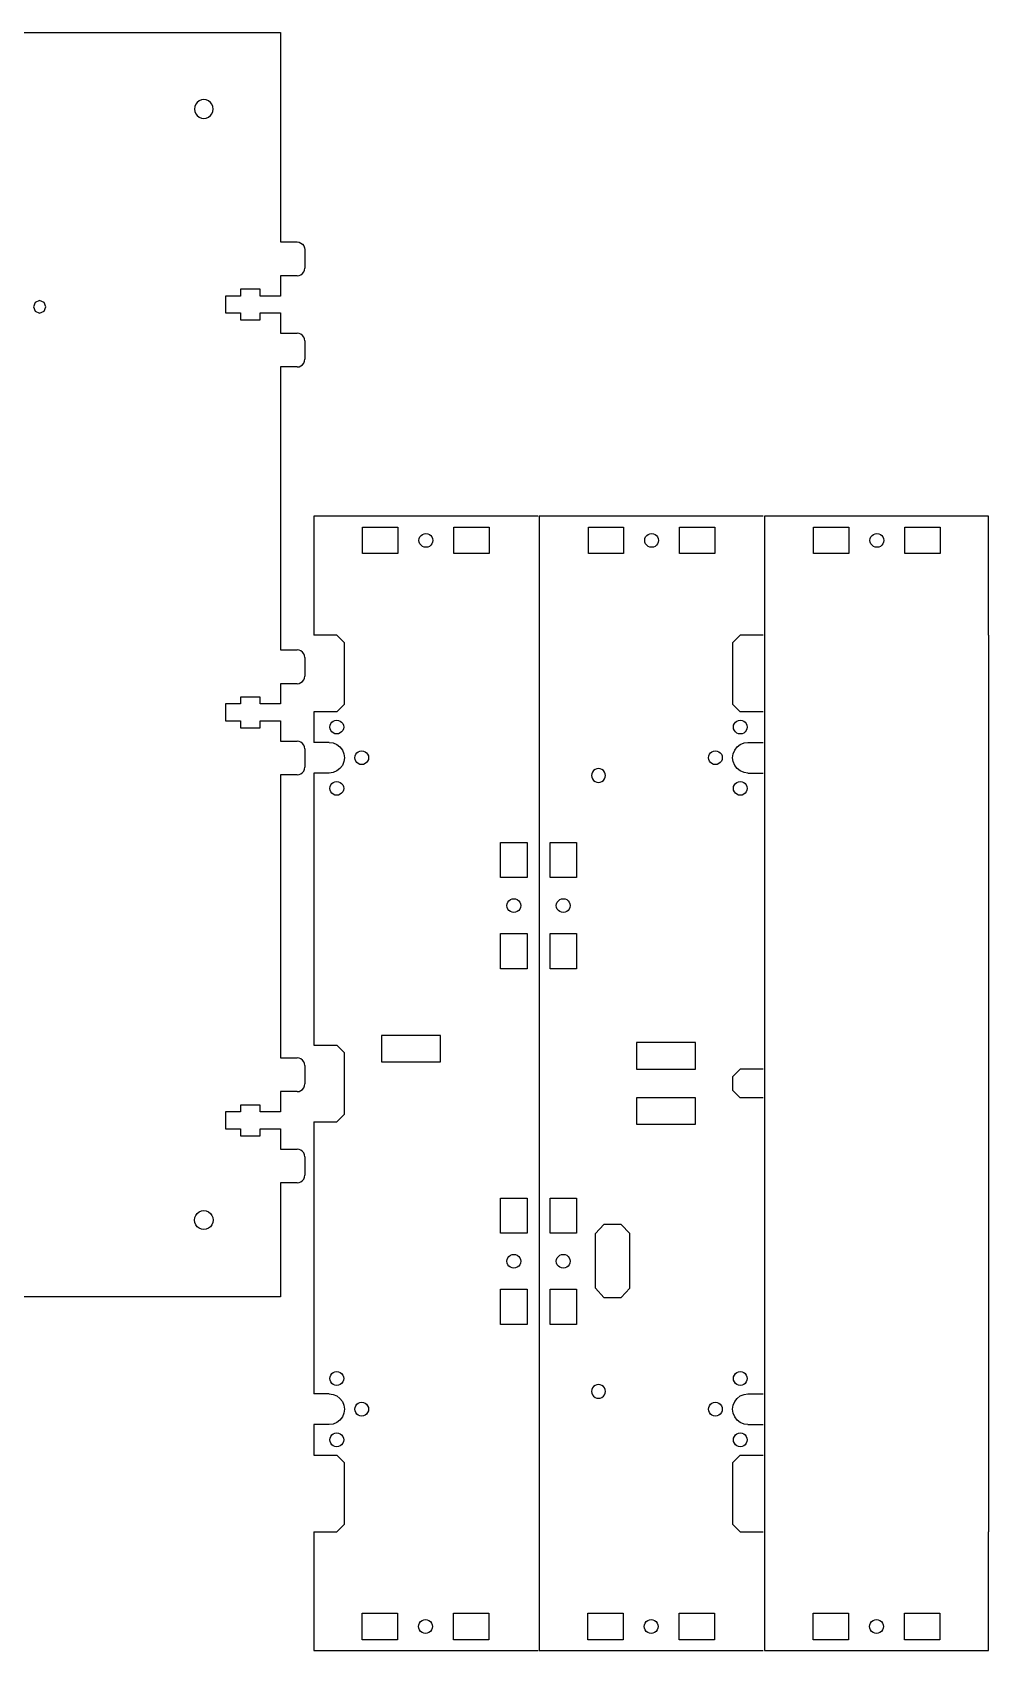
# Model space of a CAD drawing. Extents: x 5 to 605, y 13 to 442.
# Drawn here: x 355.1 to 604.6, y 13.1 to 435.3 of the extents above; entities that cross this region are included whole.
import ezdxf

# ---------------------------------------------------------------- set-up
doc = ezdxf.new("R2010")
doc.units = 0
doc.layers.add('Layer_1', color=7, linetype='CONTINUOUS')

msp = doc.modelspace()

# ---------------------------------------------------------------- linework, layer by layer
at = {"layer": 'Layer_1', "color": 7}
for points in [[(344.174177, 435.345024), (419.874164, 435.345024)], [(419.874164, 435.345024), (419.874164, 380.645052)], [(397.424148, 415.345036), (397.507629, 414.710911), (397.752401, 414.120022), (398.141754, 413.612615), (398.649162, 413.223261), (399.24005, 412.978518), (399.874147, 412.895037), (400.508272, 412.978518), (401.099161, 413.223261), (401.606568, 413.612615), (401.995922, 414.120022), (402.240665, 414.710911), (402.324147, 415.345036), (402.240665, 415.979133), (401.995922, 416.570022), (401.606568, 417.077429), (401.099161, 417.466783), (400.508272, 417.711554), (399.874147, 417.795035)], [(397.507629, 415.979133), (397.424148, 415.345036)], [(397.752401, 416.570022), (397.507629, 415.979133)], [(398.141754, 417.077429), (397.752401, 416.570022)], [(398.649162, 417.466783), (398.141754, 417.077429)], [(399.24005, 417.711554), (398.649162, 417.466783)], [(399.874147, 417.795035), (399.24005, 417.711554)], [(419.874164, 380.645052), (424.22414, 380.645052)], [(424.22414, 380.645052), (424.741792, 380.576895), (425.224138, 380.377082), (425.638355, 380.059243), (425.956194, 379.645054), (426.156007, 379.16268)], [(426.156007, 379.16268), (426.224164, 378.645028)], [(426.224164, 378.645028), (426.224164, 373.845049)], [(419.874164, 371.845053), (419.874164, 366.54506)], [(424.22414, 371.845053), (419.874164, 371.845053)], [(424.22414, 371.845053), (424.741792, 371.913181), (425.224138, 372.112994), (425.638355, 372.430833), (425.956194, 372.845051), (426.156007, 373.327397), (426.224164, 373.845049)], [(409.474162, 368.345045), (409.474162, 366.54506)], [(414.574143, 368.345045), (409.474162, 368.345045)], [(414.574143, 366.54506), (414.574143, 368.345045)], [(358.670987, 363.741021), (358.194991, 364.889016), (357.046996, 365.365012), (355.899, 364.889016), (355.423004, 363.741021), (355.899, 362.593026), (357.046996, 362.11703), (358.194991, 362.593026), (358.670987, 363.741021)], [(405.524152, 366.54506), (405.524152, 362.145047)], [(409.474162, 366.54506), (405.524152, 366.54506)], [(419.874164, 366.54506), (414.574143, 366.54506)], [(405.524152, 362.145047), (409.474162, 362.145047)], [(409.474162, 362.145047), (409.474162, 360.345061)], [(409.474162, 360.345061), (414.574143, 360.345061)], [(414.574143, 360.345061), (414.574143, 362.145047)], [(414.574143, 362.145047), (419.874164, 362.145047)], [(419.874164, 362.145047), (419.874164, 356.845054)], [(419.874164, 356.845054), (424.22414, 356.845054)], [(426.224164, 354.845058), (426.156007, 355.362682), (425.956194, 355.845056), (425.638355, 356.259274), (425.224138, 356.577113), (424.741792, 356.776898), (424.22414, 356.845054)], [(426.224164, 354.845058), (426.224164, 350.045051)], [(419.874164, 348.045055), (419.874164, 274.195072)], [(424.22414, 348.045055), (419.874164, 348.045055)], [(424.22414, 348.045055), (424.741792, 348.113212), (425.224138, 348.312997), (425.638355, 348.630835), (425.956194, 349.045053), (426.156007, 349.527427), (426.224164, 350.045051)], [(487.063229, 309.08582), (428.563445, 309.08582)], [(428.563445, 309.08582), (428.563445, 278.085834)], [(545.845235, 309.08582), (487.345253, 309.08582)], [(487.345253, 309.08582), (487.345253, 13.085927)], [(546.127457, 309.085831), (546.127457, 13.085927)], [(604.627467, 278.085831), (604.627467, 309.085831), (546.127486, 309.085831)], [(441.313398, 306.235827), (450.513334, 306.235827)], [(441.313398, 299.33581), (441.313398, 306.235827)], [(450.513334, 306.235827), (450.513334, 299.33581)], [(456.253001, 303.686689), (456.539343, 304.059843)], [(456.539343, 304.059843), (456.912469, 304.34616)], [(456.912469, 304.34616), (457.347035, 304.526153)], [(457.347035, 304.526153), (457.813351, 304.587537)], [(457.813351, 304.587537), (458.279638, 304.526153)], [(458.279638, 304.526153), (458.714176, 304.34616)], [(458.714176, 304.34616), (459.08733, 304.059843)], [(459.08733, 304.059843), (459.373645, 303.686689)], [(465.113311, 306.235827), (474.313247, 306.235827)], [(465.113311, 299.33581), (465.113311, 306.235827)], [(474.313247, 306.235827), (474.313247, 299.33581)], [(500.195255, 299.335816), (500.195255, 306.235827)], [(500.195255, 306.235827), (509.395247, 306.235827)], [(509.395247, 306.235827), (509.395247, 299.335816)], [(515.134914, 303.686692), (515.421228, 304.059849)], [(515.421228, 304.059849), (515.794382, 304.346158)], [(515.794382, 304.346158), (516.22892, 304.526153)], [(516.22892, 304.526153), (516.695236, 304.587537)], [(516.695236, 304.587537), (517.16158, 304.526153)], [(517.16158, 304.526153), (517.596117, 304.346158)], [(517.596117, 304.346158), (517.969271, 304.059849)], [(517.969271, 304.059849), (518.255586, 303.686692)], [(523.995252, 306.235827), (533.195245, 306.235827)], [(523.995252, 299.335816), (523.995252, 306.235827)], [(533.195245, 306.235827), (533.195245, 299.335816)], [(558.977487, 299.335816), (558.977487, 306.235808)], [(558.977487, 306.235808), (568.177451, 306.235808)], [(568.17748, 306.235808), (568.17748, 299.335816)], [(573.917146, 303.686695), (574.20346, 304.059849)], [(574.203432, 304.059849), (574.576615, 304.34616)], [(574.576615, 304.34616), (575.011124, 304.526165)], [(575.011152, 304.526165), (575.477496, 304.587548)], [(575.477496, 304.587548), (575.943812, 304.526165)], [(575.943784, 304.526165), (576.378321, 304.34616)], [(576.378349, 304.34616), (576.751504, 304.059849)], [(576.751504, 304.059849), (577.037818, 303.686695)], [(582.777456, 299.335816), (582.777456, 306.235808)], [(582.777456, 306.235808), (591.977449, 306.235808)], [(591.977477, 306.235808), (591.977477, 299.335816)], [(456.011616, 302.785838), (456.072999, 303.252154)], [(456.072999, 302.319494), (456.011616, 302.785838)], [(456.072999, 303.252154), (456.253001, 303.686689)], [(456.253001, 301.884954), (456.072999, 302.319494)], [(456.539343, 301.5118), (456.253001, 301.884954)], [(456.912469, 301.225488), (456.539343, 301.5118)], [(457.347035, 301.045484), (456.912469, 301.225488)], [(457.813351, 300.984101), (457.347035, 301.045484)], [(458.279638, 301.045484), (457.813351, 300.984101)], [(458.714176, 301.225488), (458.279638, 301.045484)], [(459.08733, 301.5118), (458.714176, 301.225488)], [(459.373645, 301.884954), (459.08733, 301.5118)], [(459.373645, 303.686689), (459.553646, 303.252154)], [(459.553646, 302.319494), (459.373645, 301.884954)], [(459.553646, 303.252154), (459.615029, 302.785838)], [(459.615029, 302.785838), (459.553646, 302.319494)], [(514.893529, 302.785807), (514.954912, 303.252151)], [(514.954912, 302.319492), (514.893529, 302.785807)], [(514.954912, 303.252151), (515.134914, 303.686692)], [(515.134914, 301.88496), (514.954912, 302.319492)], [(515.421228, 301.511803), (515.134914, 301.88496)], [(515.794382, 301.225488), (515.421228, 301.511803)], [(516.22892, 301.04549), (515.794382, 301.225488)], [(516.695236, 300.984104), (516.22892, 301.04549)], [(517.16158, 301.04549), (516.695236, 300.984104)], [(517.596117, 301.225488), (517.16158, 301.04549)], [(517.969271, 301.511803), (517.596117, 301.225488)], [(518.255586, 301.88496), (517.969271, 301.511803)], [(518.255586, 303.686692), (518.435587, 303.252151)], [(518.435587, 302.319492), (518.255586, 301.88496)], [(518.435587, 303.252151), (518.496971, 302.785807)], [(518.496971, 302.785807), (518.435587, 302.319492)], [(573.675761, 302.785807), (573.737145, 303.252151)], [(573.737145, 302.319494), (573.675761, 302.785807)], [(573.737145, 303.252151), (573.917146, 303.686695)], [(573.917146, 301.88496), (573.737145, 302.319494)], [(574.203432, 301.511805), (573.917118, 301.88496)], [(574.576615, 301.225485), (574.203432, 301.511805)], [(575.011152, 301.045487), (574.576615, 301.225485)], [(575.477496, 300.984104), (575.011152, 301.045487)], [(575.943784, 301.045487), (575.477468, 300.984104)], [(576.378349, 301.225485), (575.943812, 301.045487)], [(576.751504, 301.511805), (576.378349, 301.225485)], [(577.037818, 301.88496), (576.751475, 301.511805)], [(577.037818, 303.686695), (577.217819, 303.252151)], [(577.217819, 302.319494), (577.037818, 301.88496)], [(577.217819, 303.252151), (577.279203, 302.785807)], [(577.279203, 302.785807), (577.217819, 302.319494)], [(450.513334, 299.33581), (441.313398, 299.33581)], [(474.313247, 299.33581), (465.113311, 299.33581)], [(509.395247, 299.335816), (500.195255, 299.335816)], [(533.195245, 299.335816), (523.995252, 299.335816)], [(568.17748, 299.335816), (558.977487, 299.335816)], [(591.977477, 299.335816), (582.777484, 299.335816)], [(434.563404, 278.085834), (428.563445, 278.085834)], [(434.563404, 278.085834), (436.5634, 276.085838)], [(436.5634, 260.085839), (436.5634, 276.085838)], [(539.845247, 278.085837), (537.845251, 276.085835)], [(537.845251, 276.085835), (537.845251, 260.085845)], [(545.845235, 278.085837), (539.845247, 278.085837)], [(604.627467, 278.085831), (604.627467, 44.085916)], [(419.874164, 274.195072), (424.22414, 274.195072)], [(426.224164, 272.195076), (426.156007, 272.712728), (425.956194, 273.195074), (425.638355, 273.609291), (425.224138, 273.92713), (424.741792, 274.126943), (424.22414, 274.195072)], [(426.224164, 272.195076), (426.224164, 267.395096)], [(424.22414, 265.3951), (424.741792, 265.463229), (425.224138, 265.663042), (425.638355, 265.980881), (425.956194, 266.395098), (426.156007, 266.877444), (426.224164, 267.395096)], [(414.574143, 261.895093), (409.474162, 261.895093)], [(409.474162, 261.895093), (409.474162, 260.095108)], [(414.574143, 260.095108), (414.574143, 261.895093)], [(419.874164, 265.3951), (419.874164, 260.095108)], [(424.22414, 265.3951), (419.874164, 265.3951)], [(409.474162, 260.095108), (405.524152, 260.095108)], [(405.524152, 260.095108), (405.524152, 255.695094)], [(419.874164, 260.095108), (414.574143, 260.095108)], [(428.563445, 258.085843), (428.563445, 250.085831)], [(434.563404, 258.085843), (428.563445, 258.085843)], [(434.563404, 258.085843), (436.5634, 260.085839)], [(539.845247, 258.085849), (537.845251, 260.085845)], [(545.845235, 258.085849), (539.845247, 258.085849)], [(405.524152, 255.695094), (409.474162, 255.695094)], [(409.474162, 255.695094), (409.474162, 253.895081)], [(409.474162, 253.895081), (414.574143, 253.895081)], [(414.574143, 255.695094), (419.874164, 255.695094)], [(414.574143, 253.895081), (414.574143, 255.695094)], [(419.874164, 255.695094), (419.874164, 250.395102)], [(432.763447, 254.085851), (432.824774, 254.551718)], [(432.824774, 253.619959), (432.763447, 254.085851)], [(432.824774, 254.551718), (433.004578, 254.985832)], [(433.004578, 253.185847), (432.824774, 253.619959)], [(433.004578, 254.985832), (433.290639, 255.358645)], [(433.290639, 255.358645), (433.663398, 255.64468)], [(433.663398, 255.64468), (434.09754, 255.824512)], [(434.09754, 255.824512), (434.563404, 255.885836)], [(434.563404, 255.885836), (435.029269, 255.824512)], [(435.029269, 255.824512), (435.463411, 255.64468)], [(435.463411, 255.64468), (435.836198, 255.358645)], [(435.836198, 255.358645), (436.122259, 254.985832)], [(436.122259, 254.985832), (436.302063, 254.551718), (436.363418, 254.085851)], [(436.363418, 254.085851), (436.302063, 253.619959), (436.122259, 253.185847)], [(538.045234, 254.084725), (538.106561, 254.550586)], [(538.106561, 253.618864), (538.045234, 254.084725)], [(538.106561, 254.550586), (538.286393, 254.984732)], [(538.286393, 253.184716), (538.106561, 253.618864)], [(538.286393, 254.984732), (538.572453, 255.357519)], [(538.572453, 255.357519), (538.945241, 255.64358)], [(538.945241, 255.64358), (539.379355, 255.823383)], [(539.379355, 255.823383), (539.845247, 255.884707)], [(539.845247, 255.884707), (540.311111, 255.823383)], [(540.311111, 255.823383), (540.745254, 255.64358)], [(540.745254, 255.64358), (541.118041, 255.357519)], [(541.118041, 255.357519), (541.404073, 254.984732)], [(541.404073, 254.984732), (541.583905, 254.550586)], [(541.583905, 253.618864), (541.404073, 253.184716)], [(541.583905, 254.550586), (541.645232, 254.084725)], [(541.645232, 254.084725), (541.583905, 253.618864)], [(419.874164, 250.395102), (424.22414, 250.395102)], [(426.224164, 248.395106), (426.156007, 248.91273), (425.956194, 249.395104), (425.638355, 249.809322), (425.224138, 250.127132), (424.741792, 250.326946), (424.22414, 250.395102)], [(432.563437, 250.085831), (428.563445, 250.085831)], [(432.563437, 250.085831), (433.598684, 249.949546)], [(433.290639, 252.813057), (433.004578, 253.185847)], [(433.663398, 252.526997), (433.290639, 252.813057)], [(433.598684, 249.949546), (434.563404, 249.54995)], [(434.09754, 252.347165), (433.663398, 252.526997)], [(435.029269, 252.347165), (434.563404, 252.285838), (434.09754, 252.347165)], [(434.563404, 249.54995), (435.391839, 248.91427)], [(435.463411, 252.526997), (435.029269, 252.347165)], [(435.836198, 252.813057), (435.463411, 252.526997)], [(436.122259, 253.185847), (435.836198, 252.813057)], [(538.572453, 252.811934), (538.286393, 253.184716)], [(538.945241, 252.525871), (538.572453, 252.811934)], [(539.379355, 252.34607), (538.945241, 252.525871)], [(539.016812, 248.914276), (539.845247, 249.549947)], [(539.845247, 252.284712), (539.379355, 252.34607)], [(540.311111, 252.34607), (539.845247, 252.284712)], [(539.845247, 249.549947), (540.809967, 249.949549)], [(540.745254, 252.525871), (540.311111, 252.34607)], [(541.118041, 252.811934), (540.745254, 252.525871)], [(540.809967, 249.949549), (541.845243, 250.085834)], [(541.404073, 253.184716), (541.118041, 252.811934)], [(541.845243, 250.085834), (545.845235, 250.085834)], [(426.224164, 248.395106), (426.224164, 243.595099)], [(435.391839, 248.91427), (436.027517, 248.085835), (436.427115, 247.121115)], [(436.427115, 245.050563), (436.027517, 244.085843)], [(436.427115, 247.121115), (436.5634, 246.085839)], [(436.5634, 246.085839), (436.427115, 245.050563)], [(439.263392, 246.085839), (439.324747, 246.551734)], [(439.324747, 245.619975), (439.263392, 246.085839)], [(439.324747, 246.551734), (439.504551, 246.985848)], [(439.504551, 245.185832), (439.324747, 245.619975)], [(439.504551, 246.985848), (439.790611, 247.358633)], [(439.790611, 244.813045), (439.504551, 245.185832)], [(439.790611, 247.358633), (440.163399, 247.644696)], [(440.163399, 247.644696), (440.597541, 247.824497)], [(440.597541, 247.824497), (441.063405, 247.885852)], [(441.063405, 247.885852), (441.52927, 247.824497)], [(441.52927, 247.824497), (441.963384, 247.644696)], [(441.963384, 247.644696), (442.336171, 247.358633)], [(442.336171, 247.358633), (442.622232, 246.985848)], [(442.622232, 245.185832), (442.336171, 244.813045)], [(442.622232, 246.985848), (442.802035, 246.551734)], [(442.802035, 245.619975), (442.622232, 245.185832)], [(442.802035, 246.551734), (442.863391, 246.085839)], [(442.863391, 246.085839), (442.802035, 245.619975)], [(531.545233, 246.085842), (531.606588, 246.551709)], [(531.606588, 245.619978), (531.545233, 246.085842)], [(531.606588, 246.551709), (531.786392, 246.985846)], [(531.786392, 245.185835), (531.606588, 245.619978)], [(531.786392, 246.985846), (532.072452, 247.358636)], [(532.072452, 244.813048), (531.786392, 245.185835)], [(532.072452, 247.358636), (532.445239, 247.644693)], [(532.445239, 247.644693), (532.879382, 247.824503)], [(532.879382, 247.824503), (533.345246, 247.885855)], [(533.345246, 247.885855), (533.81111, 247.824503)], [(533.81111, 247.824503), (534.245253, 247.644693)], [(534.245253, 247.644693), (534.61804, 247.358636)], [(534.61804, 247.358636), (534.904101, 246.985846)], [(534.904101, 245.185835), (534.61804, 244.813048)], [(534.904101, 246.985846), (535.083904, 246.551709)], [(535.083904, 245.619978), (534.904101, 245.185835)], [(535.083904, 246.551709), (535.145231, 246.085842)], [(535.145231, 246.085842), (535.083904, 245.619978)], [(537.845251, 246.085842), (537.981536, 247.121118)], [(537.981536, 245.050569), (537.845251, 246.085842)], [(537.981536, 247.121118), (538.381135, 248.085838)], [(538.381135, 244.085846), (537.981536, 245.050569)], [(538.381135, 248.085838), (539.016812, 248.914276)], [(419.874164, 241.595103), (419.874164, 167.745111)], [(424.22414, 241.595103), (419.874164, 241.595103)], [(424.22414, 241.595103), (424.741792, 241.66326), (425.224138, 241.863045), (425.638355, 242.180883), (425.956194, 242.595101), (426.156007, 243.077475), (426.224164, 243.595099)], [(428.563445, 242.085847), (428.563445, 171.085879)], [(432.563437, 242.085847), (428.563445, 242.085847)], [(433.598684, 242.222132), (432.563437, 242.085847)], [(434.563404, 242.621733), (433.598684, 242.222132)], [(435.391839, 243.257408), (434.563404, 242.621733)], [(436.027517, 244.085843), (435.391839, 243.257408)], [(440.163399, 244.526987), (439.790611, 244.813045)], [(440.597541, 244.347181), (440.163399, 244.526987)], [(441.063405, 244.285854), (440.597541, 244.347181)], [(441.52927, 244.347181), (441.063405, 244.285854)], [(441.963384, 244.526987), (441.52927, 244.347181)], [(442.336171, 244.813045), (441.963384, 244.526987)], [(504.64525, 241.435864), (504.583923, 241.901756), (504.404091, 242.335868), (504.118059, 242.708658), (503.745271, 242.994715), (503.311129, 243.174525), (502.845265, 243.23588), (502.379372, 243.174525), (501.945258, 242.994715), (501.572471, 242.708658), (501.28641, 242.335868), (501.106578, 241.901756), (501.045251, 241.435864), (501.106578, 240.97), (501.28641, 240.535857), (501.572471, 240.16307), (501.945258, 239.877038), (502.379372, 239.697206), (502.845265, 239.635879), (503.311129, 239.697206), (503.745271, 239.877038), (504.118059, 240.16307), (504.404091, 240.535857), (504.583923, 240.97), (504.64525, 241.435864)], [(532.445239, 244.526984), (532.072452, 244.813048)], [(532.879382, 244.347184), (532.445239, 244.526984)], [(533.345246, 244.285857), (532.879382, 244.347184)], [(533.81111, 244.347184), (533.345246, 244.285857)], [(534.245253, 244.526984), (533.81111, 244.347184)], [(534.61804, 244.813048), (534.245253, 244.526984)], [(539.016812, 243.257411), (538.381135, 244.085846)], [(539.845247, 242.62173), (539.016812, 243.257411)], [(540.809967, 242.222138), (539.845247, 242.62173)], [(541.845243, 242.08585), (540.809967, 242.222138)], [(541.845243, 242.08585), (545.845235, 242.08585)], [(432.763447, 238.086958), (432.824774, 238.552848)], [(432.824774, 237.621094), (432.763447, 238.086958)], [(432.824774, 238.552848), (433.004578, 238.986962)], [(433.004578, 237.186977), (432.824774, 237.621094)], [(433.004578, 238.986962), (433.290639, 239.359752)], [(433.290639, 236.814164), (433.004578, 237.186977)], [(433.290639, 239.359752), (433.663398, 239.64581)], [(433.663398, 236.528132), (433.290639, 236.814164)], [(433.663398, 239.64581), (434.09754, 239.825642)], [(434.09754, 236.3483), (433.663398, 236.528132)], [(434.09754, 239.825642), (434.563404, 239.886969)], [(434.563404, 239.886969), (435.029269, 239.825642)], [(435.029269, 239.825642), (435.463411, 239.64581)], [(435.463411, 236.528132), (435.029269, 236.3483)], [(435.463411, 239.64581), (435.836198, 239.359752)], [(435.836198, 236.814164), (435.463411, 236.528132)], [(435.836198, 239.359752), (436.122259, 238.986962)], [(436.122259, 237.186977), (435.836198, 236.814164)], [(436.122259, 238.986962), (436.302063, 238.552848)], [(436.302063, 237.621094), (436.122259, 237.186977)], [(436.302063, 238.552848), (436.363418, 238.086958)], [(436.363418, 238.086958), (436.302063, 237.621094)], [(538.045234, 238.085858), (538.106561, 238.551725)], [(538.106561, 237.619962), (538.045234, 238.085858)], [(538.106561, 238.551725), (538.286393, 238.985833)], [(538.286393, 237.185851), (538.106561, 237.619962)], [(538.286393, 238.985833), (538.572453, 239.358624)], [(538.572453, 236.813064), (538.286393, 237.185851)], [(538.572453, 239.358624), (538.945241, 239.644687)], [(538.945241, 236.527), (538.572453, 236.813064)], [(538.945241, 239.644687), (539.379355, 239.824519)], [(539.379355, 236.347168), (538.945241, 236.527)], [(539.379355, 239.824519), (539.845247, 239.885846)], [(539.845247, 239.885846), (540.311111, 239.824519)], [(540.311111, 239.824519), (540.745254, 239.644687)], [(540.745254, 236.527), (540.311111, 236.347168)], [(540.745254, 239.644687), (541.118041, 239.358624)], [(541.118041, 236.813064), (540.745254, 236.527)], [(541.118041, 239.358624), (541.404073, 238.985833)], [(541.404073, 237.185851), (541.118041, 236.813064)], [(541.404073, 238.985833), (541.583905, 238.551725)], [(541.583905, 237.619962), (541.404073, 237.185851)], [(541.583905, 238.551725), (541.645232, 238.085858)], [(541.645232, 238.085858), (541.583905, 237.619962)], [(434.563404, 236.286973), (434.09754, 236.3483)], [(435.029269, 236.3483), (434.563404, 236.286973)], [(539.845247, 236.285842), (539.379355, 236.347168)], [(540.311111, 236.347168), (539.845247, 236.285842)], [(477.313241, 223.985835), (484.213236, 223.985835)], [(477.313241, 214.785842), (477.313241, 223.985835)], [(484.213236, 223.985835), (484.213236, 214.785842)], [(490.195246, 223.985841), (497.095269, 223.985841)], [(490.195246, 214.785845), (490.195246, 223.985841)], [(497.095269, 223.985841), (497.095269, 214.785845)], [(484.213236, 214.785842), (477.313241, 214.785842)], [(497.095269, 214.785845), (490.195246, 214.785845)], [(478.961532, 207.485854), (479.022915, 207.952173)], [(479.022915, 207.019538), (478.961532, 207.485854)], [(479.022915, 207.952173), (479.202917, 208.38671)], [(479.202917, 206.585001), (479.022915, 207.019538)], [(479.202917, 208.38671), (479.489231, 208.759864)], [(479.489231, 208.759864), (479.862385, 209.046204)], [(479.862385, 209.046204), (480.296923, 209.22618)], [(480.296923, 209.22618), (480.763239, 209.287589)], [(480.763239, 209.287589), (481.229583, 209.22618)], [(481.229583, 209.22618), (481.66412, 209.046204)], [(481.66412, 209.046204), (482.037274, 208.759864)], [(482.037274, 208.759864), (482.323561, 208.38671)], [(482.323561, 208.38671), (482.503562, 207.952173)], [(482.503562, 207.019538), (482.323561, 206.585001)], [(482.503562, 207.952173), (482.564945, 207.485854)], [(482.564945, 207.485854), (482.503562, 207.019538)], [(491.843537, 207.48586), (491.90492, 207.952173)], [(491.90492, 207.019541), (491.843537, 207.48586)], [(491.90492, 207.952173), (492.084922, 208.386707)], [(492.084922, 206.584972), (491.90492, 207.019541)], [(492.084922, 208.386707), (492.371236, 208.759862)], [(492.371236, 208.759862), (492.74439, 209.046182)], [(492.74439, 209.046182), (493.178928, 209.226177)], [(493.178928, 209.226177), (493.645244, 209.287564)], [(493.645244, 209.287564), (494.111588, 209.226177)], [(494.111588, 209.226177), (494.546125, 209.046182)], [(494.546125, 209.046182), (494.919279, 208.759862)], [(494.919279, 208.759862), (495.205594, 208.386707)], [(495.205594, 208.386707), (495.385595, 207.952173)], [(495.385595, 207.019541), (495.205594, 206.584972)], [(495.385595, 207.952173), (495.446979, 207.48586)], [(495.446979, 207.48586), (495.385595, 207.019541)], [(479.489231, 206.211849), (479.202917, 206.585001)], [(479.862385, 205.925504), (479.489231, 206.211849)], [(480.296923, 205.745531), (479.862385, 205.925504)], [(480.763239, 205.684119), (480.296923, 205.745531)], [(481.229583, 205.745531), (480.763239, 205.684119)], [(481.66412, 205.925504), (481.229583, 205.745531)], [(482.037274, 206.211849), (481.66412, 205.925504)], [(482.323561, 206.585001), (482.037274, 206.211849)], [(492.371236, 206.211846), (492.084922, 206.584972)], [(492.74439, 205.925507), (492.371236, 206.211846)], [(493.178928, 205.745502), (492.74439, 205.925507)], [(493.645244, 205.684125), (493.178928, 205.745502)], [(494.111588, 205.745502), (493.645244, 205.684125)], [(494.546125, 205.925507), (494.111588, 205.745502)], [(494.919279, 206.211846), (494.546125, 205.925507)], [(495.205594, 206.584972), (494.919279, 206.211846)], [(477.313241, 200.185869), (484.213236, 200.185869)], [(477.313241, 190.985848), (477.313241, 200.185869)], [(484.213236, 200.185869), (484.213236, 190.985848)], [(490.195246, 200.185838), (497.095269, 200.185838)], [(490.195246, 190.98585), (490.195246, 200.185838)], [(497.095269, 200.185838), (497.095269, 190.98585)], [(484.213236, 190.985848), (477.313241, 190.985848)], [(497.095269, 190.98585), (490.195246, 190.98585)], [(446.263378, 173.63587), (446.263378, 166.735875), (461.663313, 166.735875), (461.663313, 173.63587), (446.263378, 173.63587)], [(428.563445, 171.085879), (434.563404, 171.085879)], [(434.563404, 171.085879), (436.5634, 169.085883)], [(436.5634, 153.085887), (436.5634, 169.085883)], [(528.145245, 171.735868), (512.745253, 171.735868)], [(512.745253, 171.735868), (512.745253, 164.835873), (528.145245, 164.835873), (528.145245, 171.735868)], [(419.874164, 167.745111), (424.22414, 167.745111)], [(426.224164, 165.745115), (426.156007, 166.262767), (425.956194, 166.745113), (425.638355, 167.15933), (425.224138, 167.477169), (424.741792, 167.676982), (424.22414, 167.745111)], [(426.224164, 165.745115), (426.224164, 160.945124)], [(539.845247, 164.835873), (537.845251, 162.835877), (537.845251, 159.33587)], [(545.845235, 164.835873), (539.845247, 164.835873)], [(424.22414, 158.9451), (424.741792, 159.013257), (425.224138, 159.21307), (425.638355, 159.530909), (425.956194, 159.945098), (426.156007, 160.427472), (426.224164, 160.945124)], [(424.22414, 158.9451), (419.874164, 158.9451)], [(419.874164, 158.9451), (419.874164, 153.645108)], [(512.745253, 157.335874), (512.745253, 150.435879)], [(528.145245, 157.335874), (512.745253, 157.335874)], [(528.145245, 150.435879), (528.145245, 157.335874)], [(539.845247, 157.335874), (537.845251, 159.33587)], [(545.845235, 157.335874), (539.845247, 157.335874)], [(405.524152, 153.645108), (405.524152, 149.245122)], [(409.474162, 153.645108), (405.524152, 153.645108)], [(409.474162, 155.445121), (409.474162, 153.645108)], [(414.574143, 155.445121), (409.474162, 155.445121)], [(414.574143, 153.645108), (414.574143, 155.445121)], [(419.874164, 153.645108), (414.574143, 153.645108)], [(434.563404, 151.085891), (436.5634, 153.085887)], [(405.524152, 149.245122), (409.474162, 149.245122)], [(409.474162, 149.245122), (409.474162, 147.445109)], [(414.574143, 147.445109), (414.574143, 149.245122), (419.874164, 149.245122), (419.874164, 143.94513)], [(428.563445, 151.085891), (434.563404, 151.085891)], [(428.563445, 151.085891), (428.563445, 80.085892)], [(512.745253, 150.435879), (528.145245, 150.435879)], [(409.474162, 147.445109), (414.574143, 147.445109)], [(419.874164, 143.94513), (424.22414, 143.94513)], [(426.224164, 141.945106), (426.156007, 142.462758), (425.956194, 142.945104), (425.638355, 143.359322), (425.224138, 143.67716), (424.741792, 143.876974), (424.22414, 143.94513)], [(426.224164, 141.945106), (426.224164, 137.145127)], [(419.874164, 135.145131), (419.874164, 105.445137)], [(424.22414, 135.145131), (419.874164, 135.145131)], [(424.22414, 135.145131), (424.741792, 135.213259), (425.224138, 135.413073), (425.638355, 135.730911), (425.956194, 136.145129), (426.156007, 136.627475), (426.224164, 137.145127)], [(477.313241, 131.185891), (484.213236, 131.185891)], [(477.313241, 121.985898), (477.313241, 131.185891)], [(484.213236, 131.185891), (484.213236, 121.985898)], [(490.195246, 131.185894), (497.095269, 131.185894)], [(490.195246, 121.985904), (490.195246, 131.185894)], [(497.095269, 131.185894), (497.095269, 121.985904)], [(397.424148, 125.445125), (397.507629, 126.07925), (397.752401, 126.670139), (398.141754, 127.177546), (398.649162, 127.5669), (399.24005, 127.811643), (399.874147, 127.895124), (400.508272, 127.811643), (401.099161, 127.5669), (401.606568, 127.177546), (401.995922, 126.670139), (402.240665, 126.07925), (402.324147, 125.445125), (402.240665, 124.811028), (401.995922, 124.220139), (401.606568, 123.712732), (401.099161, 123.323378), (400.508272, 123.078607), (399.874147, 122.995126), (399.24005, 123.078607), (398.649162, 123.323378), (398.141754, 123.712732), (397.752401, 124.220139), (397.507629, 124.811028), (397.424148, 125.445125)], [(502.033227, 121.9075), (504.273225, 124.28748)], [(508.75322, 124.28748), (504.273225, 124.28748)], [(508.75322, 124.28748), (510.993246, 121.9075)], [(484.213236, 121.985898), (477.313241, 121.985898)], [(497.095269, 121.985904), (490.195246, 121.985904)], [(502.033227, 107.632302), (502.033227, 121.9075)], [(510.993246, 107.632302), (510.993246, 121.9075)], [(478.961532, 114.685884), (479.022915, 115.1522)], [(479.022915, 114.219569), (478.961532, 114.685884)], [(479.022915, 115.1522), (479.202917, 115.586763)], [(479.202917, 113.785028), (479.022915, 114.219569)], [(479.202917, 115.586763), (479.489231, 115.959889)], [(479.489231, 115.959889), (479.862385, 116.246235)], [(479.862385, 116.246235), (480.296923, 116.426233)], [(480.296923, 116.426233), (480.763239, 116.487619)], [(480.763239, 116.487619), (481.229583, 116.426233)], [(481.229583, 116.426233), (481.66412, 116.246235)], [(481.66412, 116.246235), (482.037274, 115.959889)], [(482.037274, 115.959889), (482.323561, 115.586763)], [(482.323561, 115.586763), (482.503562, 115.1522)], [(482.503562, 114.219569), (482.323561, 113.785028)], [(482.503562, 115.1522), (482.564945, 114.685884)], [(482.564945, 114.685884), (482.503562, 114.219569)], [(491.843537, 114.685882), (491.90492, 115.152203)], [(491.90492, 114.219569), (491.843537, 114.685882)], [(491.90492, 115.152203), (492.084922, 115.586738)], [(492.084922, 113.785031), (491.90492, 114.219569)], [(492.084922, 115.586738), (492.371236, 115.959895)], [(492.371236, 115.959895), (492.74439, 116.246235)], [(492.74439, 116.246235), (493.178928, 116.426208)], [(493.178928, 116.426208), (493.645244, 116.487619)], [(493.645244, 116.487619), (494.111588, 116.426208)], [(494.111588, 116.426208), (494.546125, 116.246235)], [(494.546125, 116.246235), (494.919279, 115.959895)], [(494.919279, 115.959895), (495.205594, 115.586738)], [(495.205594, 115.586738), (495.385595, 115.152203)], [(495.385595, 114.219569), (495.205594, 113.785031)], [(495.385595, 115.152203), (495.446979, 114.685882)], [(495.446979, 114.685882), (495.385595, 114.219569)], [(479.489231, 113.411874), (479.202917, 113.785028)], [(479.862385, 113.125562), (479.489231, 113.411874)], [(480.296923, 112.945558), (479.862385, 113.125562)], [(480.763239, 112.884175), (480.296923, 112.945558)], [(481.229583, 112.945558), (480.763239, 112.884175)], [(481.66412, 113.125562), (481.229583, 112.945558)], [(482.037274, 113.411874), (481.66412, 113.125562)], [(482.323561, 113.785028), (482.037274, 113.411874)], [(492.371236, 113.41188), (492.084922, 113.785031)], [(492.74439, 113.12556), (492.371236, 113.41188)], [(493.178928, 112.945564), (492.74439, 113.12556)], [(493.645244, 112.884178), (493.178928, 112.945564)], [(494.111588, 112.945564), (493.645244, 112.884178)], [(494.546125, 113.12556), (494.111588, 112.945564)], [(494.919279, 113.41188), (494.546125, 113.12556)], [(495.205594, 113.785031), (494.919279, 113.41188)], [(477.313241, 98.185903), (477.313241, 107.385896)], [(477.313241, 107.385896), (484.213236, 107.385896)], [(484.213236, 107.385896), (484.213236, 98.185903)], [(490.195246, 98.185903), (490.195246, 107.385899)], [(490.195246, 107.385899), (497.095269, 107.385899)], [(497.095269, 107.385899), (497.095269, 98.185903)], [(504.273225, 105.252299), (502.033227, 107.632302)], [(510.993246, 107.632302), (508.75322, 105.252299)], [(419.874164, 105.445137), (344.174177, 105.445137), (344.174177, 101.095133)], [(504.273225, 105.252299), (508.75322, 105.252299)], [(484.213236, 98.185903), (477.313241, 98.185903)], [(497.095269, 98.185903), (490.195246, 98.185903)], [(432.763447, 84.085909), (432.824774, 84.551773)], [(432.824774, 84.551773), (433.004578, 84.98589)], [(433.004578, 84.98589), (433.290639, 85.358675)], [(433.290639, 85.358675), (433.663398, 85.644735)], [(433.663398, 85.644735), (434.09754, 85.824567)], [(434.09754, 85.824567), (434.563404, 85.885894)], [(434.563404, 85.885894), (435.029269, 85.824567)], [(435.029269, 85.824567), (435.463411, 85.644735)], [(435.463411, 85.644735), (435.836198, 85.358675)], [(435.836198, 85.358675), (436.122259, 84.98589)], [(436.122259, 84.98589), (436.302063, 84.551773)], [(436.302063, 84.551773), (436.363418, 84.085909)], [(538.045234, 84.084786), (538.106561, 84.55065)], [(538.106561, 84.55065), (538.286393, 84.98479), (538.572453, 85.35758)], [(538.572453, 85.35758), (538.945241, 85.643637)], [(538.945241, 85.643637), (539.379355, 85.823444)], [(539.379355, 85.823444), (539.845247, 85.884771)], [(539.845247, 85.884771), (540.311111, 85.823444)], [(540.311111, 85.823444), (540.745254, 85.643637)], [(540.745254, 85.643637), (541.118041, 85.35758)], [(541.118041, 85.35758), (541.404073, 84.98479)], [(541.404073, 84.98479), (541.583905, 84.55065)], [(541.583905, 84.55065), (541.645232, 84.084786)], [(432.824774, 83.620019), (432.763447, 84.085909)], [(433.004578, 83.185902), (432.824774, 83.620019)], [(433.290639, 82.813115), (433.004578, 83.185902)], [(433.663398, 82.527057), (433.290639, 82.813115)], [(434.09754, 82.347225), (433.663398, 82.527057)], [(434.563404, 82.285898), (434.09754, 82.347225)], [(435.029269, 82.347225), (434.563404, 82.285898)], [(435.463411, 82.527057), (435.029269, 82.347225)], [(435.836198, 82.813115), (435.463411, 82.527057)], [(436.122259, 83.185902), (435.836198, 82.813115)], [(436.302063, 83.620019), (436.122259, 83.185902)], [(436.363418, 84.085909), (436.302063, 83.620019)], [(504.64525, 80.735878), (504.583923, 81.201742), (504.404091, 81.635859), (504.118059, 82.008672), (503.745271, 82.294704), (503.311129, 82.474536), (502.845265, 82.535863), (502.379372, 82.474536), (501.945258, 82.294704), (501.572471, 82.008672), (501.28641, 81.635859), (501.106578, 81.201742), (501.045251, 80.735878), (501.106578, 80.269988), (501.28641, 79.835874), (501.572471, 79.463084), (501.945258, 79.177026), (502.379372, 78.997194), (502.845265, 78.935864), (503.311129, 78.997194), (503.745271, 79.177026), (504.118059, 79.463084), (504.404091, 79.835874), (504.583923, 80.269988), (504.64525, 80.735878)], [(538.106561, 83.618888), (538.045234, 84.084786)], [(538.286393, 83.184773), (538.106561, 83.618888)], [(538.572453, 82.811992), (538.286393, 83.184773)], [(538.945241, 82.525926), (538.572453, 82.811992)], [(539.379355, 82.346125), (538.945241, 82.525926)], [(539.845247, 82.28477), (539.379355, 82.346125)], [(540.311111, 82.346125), (539.845247, 82.28477)], [(540.745254, 82.525926), (540.311111, 82.346125)], [(541.118041, 82.811992), (540.745254, 82.525926)], [(541.404073, 83.184773), (541.118041, 82.811992)], [(541.583905, 83.618888), (541.404073, 83.184773)], [(541.645232, 84.084786), (541.583905, 83.618888)], [(432.563437, 80.085892), (428.563445, 80.085892)], [(432.563437, 80.085892), (433.598684, 79.949606)], [(433.598684, 79.949606), (434.563404, 79.550005)], [(434.563404, 79.550005), (435.391839, 78.914331)], [(435.391839, 78.914331), (436.027517, 78.085893)], [(436.027517, 78.085893), (436.427115, 77.121175)], [(436.427115, 77.121175), (436.5634, 76.0859)], [(436.5634, 76.0859), (436.427115, 75.050621)], [(439.263392, 76.0859), (439.324747, 76.551761)], [(439.324747, 75.620035), (439.263392, 76.0859)], [(439.324747, 76.551761), (439.504551, 76.985906)], [(439.504551, 76.985906), (439.790611, 77.358694)], [(439.790611, 77.358694), (440.163399, 77.644751)], [(440.163399, 77.644751), (440.597541, 77.824555)], [(440.597541, 77.824555), (441.063405, 77.88591)], [(441.063405, 77.88591), (441.52927, 77.824555)], [(441.52927, 77.824555), (441.963384, 77.644751)], [(441.963384, 77.644751), (442.336171, 77.358694)], [(442.336171, 77.358694), (442.622232, 76.985906)], [(442.622232, 76.985906), (442.802035, 76.551761)], [(442.802035, 76.551761), (442.863391, 76.0859)], [(442.863391, 76.0859), (442.802035, 75.620035)], [(531.545233, 76.0859), (531.606588, 76.551764)], [(531.606588, 75.620035), (531.545233, 76.0859)], [(531.606588, 76.551764), (531.786392, 76.985909)], [(531.786392, 76.985909), (532.072452, 77.358694)], [(532.072452, 77.358694), (532.445239, 77.644757)], [(532.445239, 77.644757), (532.879382, 77.824558)], [(532.879382, 77.824558), (533.345246, 77.885885)], [(533.345246, 77.885885), (533.81111, 77.824558)], [(533.81111, 77.824558), (534.245253, 77.644757)], [(534.245253, 77.644757), (534.61804, 77.358694)], [(534.61804, 77.358694), (534.904101, 76.985909)], [(534.904101, 76.985909), (535.083904, 76.551764)], [(535.083904, 76.551764), (535.145231, 76.0859)], [(535.145231, 76.0859), (535.083904, 75.620035)], [(537.845251, 76.0859), (537.981536, 77.121175)], [(537.981536, 75.050624), (537.845251, 76.0859)], [(537.981536, 77.121175), (538.381135, 78.085896)], [(538.381135, 78.085896), (539.016812, 78.914331)], [(539.016812, 78.914331), (539.845247, 79.550011)], [(539.845247, 79.550011), (540.809967, 79.949604)], [(540.809967, 79.949604), (541.845243, 80.085892)], [(541.845243, 80.085892), (545.845235, 80.085892)], [(432.563437, 72.085908), (428.563445, 72.085908)], [(428.563445, 72.085908), (428.563445, 64.085895)], [(433.598684, 72.222193), (432.563437, 72.085908)], [(434.563404, 72.621788), (433.598684, 72.222193)], [(435.391839, 73.257468), (434.563404, 72.621788)], [(436.027517, 74.085904), (435.391839, 73.257468)], [(436.427115, 75.050621), (436.027517, 74.085904)], [(439.504551, 75.18589), (439.324747, 75.620035)], [(439.790611, 74.813103), (439.504551, 75.18589)], [(440.163399, 74.527042), (439.790611, 74.813103)], [(440.597541, 74.347241), (440.163399, 74.527042)], [(441.063405, 74.285914), (440.597541, 74.347241)], [(441.52927, 74.347241), (441.063405, 74.285914)], [(441.963384, 74.527042), (441.52927, 74.347241)], [(442.336171, 74.813103), (441.963384, 74.527042)], [(442.622232, 75.18589), (442.336171, 74.813103)], [(442.802035, 75.620035), (442.622232, 75.18589)], [(531.786392, 75.185896), (531.606588, 75.620035)], [(532.072452, 74.813106), (531.786392, 75.185896)], [(532.445239, 74.527045), (532.072452, 74.813106)], [(532.879382, 74.347238), (532.445239, 74.527045)], [(533.345246, 74.285889), (532.879382, 74.347238)], [(533.81111, 74.347238), (533.345246, 74.285889)], [(534.245253, 74.527045), (533.81111, 74.347238)], [(534.61804, 74.813106), (534.245253, 74.527045)], [(534.904101, 75.185896), (534.61804, 74.813106)], [(535.083904, 75.620035), (534.904101, 75.185896)], [(538.381135, 74.085904), (537.981536, 75.050624)], [(539.016812, 73.257466), (538.381135, 74.085904)], [(539.845247, 72.621791), (539.016812, 73.257466)], [(540.809967, 72.222193), (539.845247, 72.621791)], [(541.845243, 72.085908), (540.809967, 72.222193)], [(541.845243, 72.085908), (545.845235, 72.085908)], [(432.763447, 68.087016), (432.824774, 68.55288)], [(432.824774, 67.621149), (432.763447, 68.087016)], [(432.824774, 68.55288), (433.004578, 68.98702)], [(433.004578, 67.18701), (432.824774, 67.621149)], [(433.004578, 68.98702), (433.290639, 69.35981)], [(433.290639, 69.35981), (433.663398, 69.645868)], [(433.663398, 69.645868), (434.09754, 69.825674)], [(434.09754, 69.825674), (434.563404, 69.88703)], [(434.563404, 69.88703), (435.029269, 69.825674)], [(435.029269, 69.825674), (435.463411, 69.645868)], [(435.463411, 69.645868), (435.836198, 69.35981)], [(435.836198, 69.35981), (436.122259, 68.98702)], [(436.122259, 68.98702), (436.302063, 68.55288)], [(436.302063, 67.621149), (436.122259, 67.18701)], [(436.302063, 68.55288), (436.363418, 68.087016)], [(436.363418, 68.087016), (436.302063, 67.621149)], [(538.045234, 68.085884), (538.106561, 68.55178)], [(538.106561, 67.620026), (538.045234, 68.085884)], [(538.106561, 68.55178), (538.286393, 68.985897)], [(538.286393, 67.185912), (538.106561, 67.620026)], [(538.286393, 68.985897), (538.572453, 69.358681)], [(538.572453, 69.358681), (538.945241, 69.644742)], [(538.945241, 69.644742), (539.379355, 69.824574)], [(539.379355, 69.824574), (539.845247, 69.885901)], [(539.845247, 69.885901), (540.311111, 69.824574)], [(540.311111, 69.824574), (540.745254, 69.644742)], [(540.745254, 69.644742), (541.118041, 69.358681)], [(541.118041, 69.358681), (541.404073, 68.985897)], [(541.404073, 68.985897), (541.583905, 68.55178)], [(541.583905, 67.620026), (541.404073, 67.185912)], [(541.583905, 68.55178), (541.645232, 68.085884)], [(541.645232, 68.085884), (541.583905, 67.620026)], [(428.563445, 64.085895), (434.563404, 64.085895)], [(433.290639, 66.814222), (433.004578, 67.18701)], [(433.663398, 66.528159), (433.290639, 66.814222)], [(434.09754, 66.348355), (433.663398, 66.528159)], [(434.563404, 66.287028), (434.09754, 66.348355)], [(435.029269, 66.348355), (434.563404, 66.287028)], [(434.563404, 64.085895), (436.5634, 62.085899)], [(435.463411, 66.528159), (435.029269, 66.348355)], [(435.836198, 66.814222), (435.463411, 66.528159)], [(436.122259, 67.18701), (435.836198, 66.814222)], [(539.845247, 64.085892), (537.845251, 62.085899)], [(538.572453, 66.813122), (538.286393, 67.185912)], [(538.945241, 66.527064), (538.572453, 66.813122)], [(539.379355, 66.347232), (538.945241, 66.527064)], [(539.845247, 66.285899), (539.379355, 66.347232)], [(540.311111, 66.347232), (539.845247, 66.285899)], [(539.845247, 64.085892), (545.845235, 64.085892)], [(540.745254, 66.527064), (540.311111, 66.347232)], [(541.118041, 66.813122), (540.745254, 66.527064)], [(541.404073, 67.185912), (541.118041, 66.813122)], [(436.5634, 46.0859), (436.5634, 62.085899)], [(537.845251, 62.085899), (537.845251, 46.085906)], [(428.563445, 44.085916), (428.563445, 13.085927)], [(428.563445, 44.085916), (434.563404, 44.085916)], [(434.563404, 44.085916), (436.5634, 46.0859)], [(539.845247, 44.085916), (537.845251, 46.085906)], [(539.845247, 44.085916), (545.845235, 44.085916)], [(546.127457, 13.085927), (604.627439, 13.085927), (604.627467, 44.085916)], [(441.213407, 22.835934), (450.413343, 22.835934)], [(441.213407, 15.935948), (441.213407, 22.835934)], [(450.413343, 22.835934), (450.413343, 15.935948)], [(456.812478, 20.946262), (457.247015, 21.12626)], [(457.247015, 21.12626), (457.713331, 21.187646)], [(457.713331, 21.187646), (458.179647, 21.12626)], [(458.179647, 21.12626), (458.614185, 20.946262)], [(465.013319, 22.835934), (474.213256, 22.835934)], [(465.013319, 15.935948), (465.013319, 22.835934)], [(474.213256, 22.835934), (474.213256, 15.935948)], [(500.095263, 15.93592), (500.095263, 22.83594)], [(500.095263, 22.83594), (509.295256, 22.83594)], [(509.295256, 22.83594), (509.295256, 15.93592)], [(515.694391, 20.946262), (516.128929, 21.126266)], [(516.128929, 21.126266), (516.595244, 21.187649)], [(516.595244, 21.187649), (517.06156, 21.126266)], [(517.06156, 21.126266), (517.496098, 20.946262)], [(523.895261, 15.93592), (523.895261, 22.83594)], [(523.895261, 22.83594), (533.095254, 22.83594)], [(533.095254, 22.83594), (533.095254, 15.93592)], [(558.877495, 22.83594), (568.07746, 22.83594)], [(558.877495, 15.93592), (558.877495, 22.83594)], [(568.077488, 22.83594), (568.077488, 15.93592)], [(574.476623, 20.946262), (574.911133, 21.126266)], [(574.911161, 21.126266), (575.377477, 21.187646)], [(575.377477, 21.187646), (575.843792, 21.126266)], [(575.843792, 21.126266), (576.278358, 20.946262)], [(582.677493, 22.83594), (591.877458, 22.83594)], [(582.677493, 15.93592), (582.677493, 22.83594)], [(591.877486, 22.83594), (591.877486, 15.93592)], [(455.911625, 19.38594), (455.973008, 19.852255)], [(455.973008, 18.919596), (455.911625, 19.38594)], [(455.973008, 19.852255), (456.153009, 20.28679)], [(456.153009, 18.485055), (455.973008, 18.919596)], [(456.153009, 20.28679), (456.439324, 20.659944)], [(456.439324, 18.111901), (456.153009, 18.485055)], [(456.439324, 20.659944), (456.812478, 20.946262)], [(456.812478, 17.825589), (456.439324, 18.111901)], [(457.247015, 17.645594), (456.812478, 17.825589)], [(457.713331, 17.58421), (457.247015, 17.645594)], [(458.179647, 17.645594), (457.713331, 17.58421)], [(458.614185, 17.825589), (458.179647, 17.645594)], [(458.614185, 20.946262), (458.987339, 20.659944)], [(458.987339, 18.111901), (458.614185, 17.825589)], [(458.987339, 20.659944), (459.273653, 20.28679)], [(459.273653, 18.485055), (458.987339, 18.111901)], [(459.273653, 20.28679), (459.453655, 19.852255)], [(459.453655, 18.919596), (459.273653, 18.485055)], [(459.453655, 19.852255), (459.515038, 19.38594)], [(459.515038, 19.38594), (459.453655, 18.919596)], [(514.793538, 19.38594), (514.854921, 19.852255)], [(514.854921, 18.919596), (514.793538, 19.38594)], [(514.854921, 19.852255), (515.034922, 20.286796)], [(515.034922, 18.485061), (514.854921, 18.919596)], [(515.034922, 20.286796), (515.321237, 20.65995)], [(515.321237, 18.111904), (515.034922, 18.485061)], [(515.321237, 20.65995), (515.694391, 20.946262)], [(515.694391, 17.825587), (515.321237, 18.111904)], [(516.128929, 17.645594), (515.694391, 17.825587)], [(516.595244, 17.58421), (516.128929, 17.645594)], [(517.06156, 17.645594), (516.595244, 17.58421)], [(517.496098, 17.825587), (517.06156, 17.645594)], [(517.496098, 20.946262), (517.869252, 20.65995)], [(517.869252, 18.111904), (517.496098, 17.825587)], [(517.869252, 20.65995), (518.155595, 20.286796)], [(518.155595, 18.485061), (517.869252, 18.111904)], [(518.155595, 20.286796), (518.335596, 19.852255)], [(518.335596, 18.919596), (518.155595, 18.485061)], [(518.335596, 19.852255), (518.396979, 19.38594)], [(518.396979, 19.38594), (518.335596, 18.919596)], [(573.57577, 19.385911), (573.637153, 19.852255)], [(573.637153, 18.919596), (573.57577, 19.385911)], [(573.637153, 19.852255), (573.817155, 20.286796)], [(573.817155, 18.485058), (573.637153, 18.919596)], [(574.103469, 18.111907), (573.817126, 18.485058)], [(573.817155, 20.286796), (574.103469, 20.65995)], [(574.103469, 20.65995), (574.476623, 20.946262)], [(574.476623, 17.825589), (574.103469, 18.111907)], [(574.911161, 17.645594), (574.476623, 17.825589)], [(575.377477, 17.58421), (574.911133, 17.645594)], [(575.843792, 17.645594), (575.377477, 17.58421)], [(576.278358, 17.825589), (575.843792, 17.645594)], [(576.278358, 20.946262), (576.651484, 20.65995)], [(576.651484, 18.111907), (576.278358, 17.825589)], [(576.651484, 20.65995), (576.937827, 20.286796)], [(576.937827, 18.485058), (576.651484, 18.111907)], [(576.937827, 20.286796), (577.117828, 19.852255)], [(577.117828, 18.919596), (576.937827, 18.485058)], [(577.117828, 19.852255), (577.179211, 19.385911)], [(577.179211, 19.385911), (577.117828, 18.919596)], [(428.563445, 13.085927), (487.063229, 13.085927)], [(450.413343, 15.935948), (441.213407, 15.935948)], [(474.213256, 15.935948), (465.013319, 15.935948)], [(487.345253, 13.085927), (545.845235, 13.085927)], [(509.295256, 15.93592), (500.095263, 15.93592)], [(533.095254, 15.93592), (523.895261, 15.93592)], [(568.077488, 15.93592), (558.877495, 15.93592)], [(591.877486, 15.93592), (582.677493, 15.93592)]]:
    msp.add_lwpolyline(points, dxfattribs=at)

doc.saveas('drawing.dxf')
